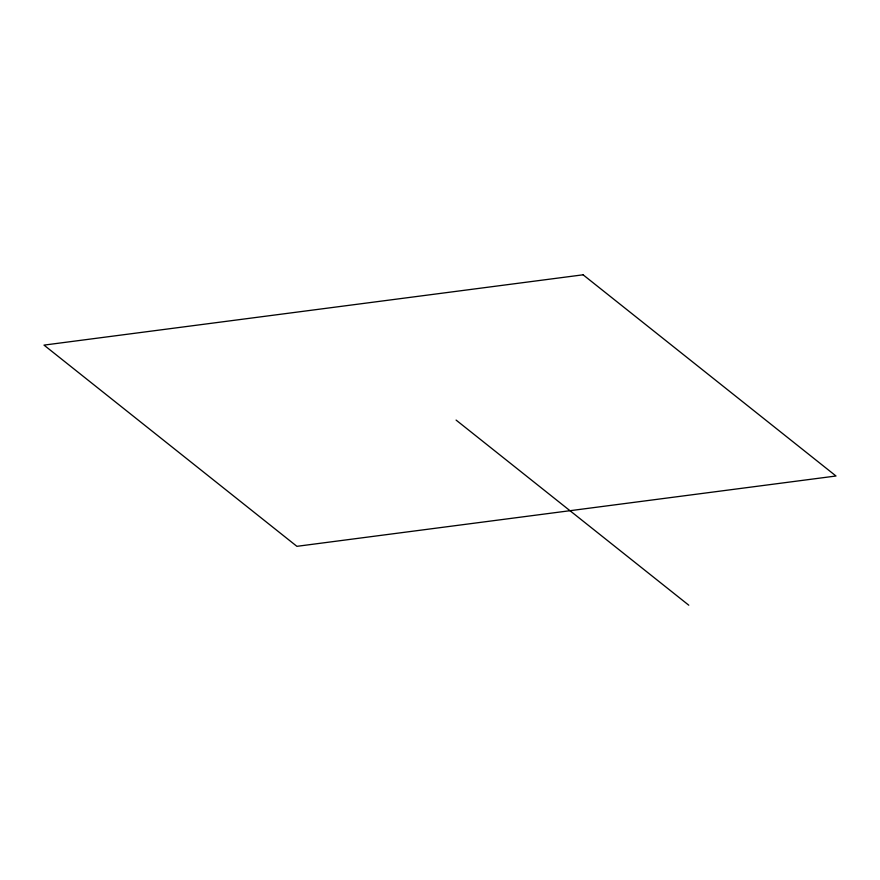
<?xml version="1.0" encoding="UTF-8"?>
<svg xmlns="http://www.w3.org/2000/svg" width="880" height="880" viewBox="0 0 880 880"><rect width="100%" height="100%" fill="white"/><g stroke="black" fill="none" stroke-linecap="round" stroke-linejoin="round"><path stroke-width="1.32" d="M456.082 420.079L688.776 605.198M583.099 274.802L44 345.114L296.901 546.326L836 476.003L583.099 274.802"/></g></svg>
